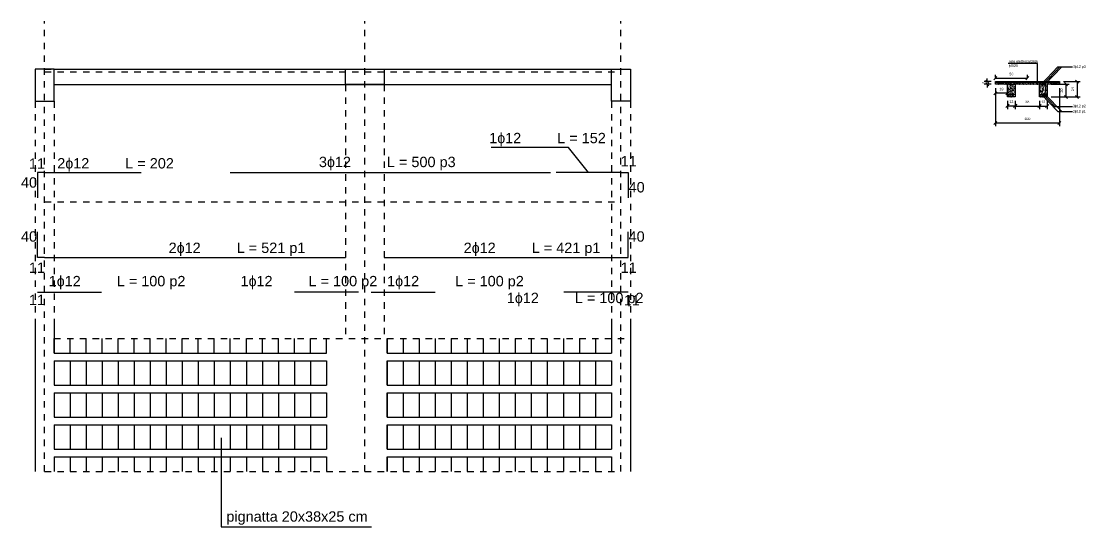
# Model space of a CAD drawing. Header units: millimetres. Extents: x 2008.4 to 2094, y 2341.6 to 2370.3.
# Drawn here: x 2008.39 to 2025.01, y 2341.64 to 2349.54 of the extents above; entities that cross this region are included whole.
import ezdxf

# ---------------------------------------------------------------- set-up
doc = ezdxf.new("R2010")
doc.units = ezdxf.units.MM
doc.header["$LTSCALE"] = 0.025
doc.linetypes.add('ACAD_ISO02W100', pattern=[15, 12, -3])
doc.linetypes.add('ACAD_ISO04W100', pattern=[30, 24, -3, 0, -3])
for name, color, linetype in [('armatura flessione', 1, 'Continuous'), ('cls', 3, 'Continuous'), ('pignatta', 8, 'Continuous'), ('proiezioni', 4, 'Continuous'), ('quote', 2, 'Continuous'), ('retini', 9, 'Continuous'), ('testi', 2, 'Continuous'), ('testi staffe', 2, 'Continuous')]:
    doc.layers.add(name, color=color, linetype=linetype)
doc.layers.get('0').off()
doc.styles.get("Standard").update_dxf_attribs({"font": 'arial.ttf'})
doc.dimstyles.new('Quote particolari', dxfattribs={"dimtxt": 0.04, "dimasz": 0.05, "dimexe": 0.05, "dimexo": 0.0625, "dimgap": 0.045, "dimtad": 1, "dimdec": 0, "dimlfac": 100, "dimzin": 0, "dimdsep": 46, "dimtxsty": 'Standard', "dimblk": 'OBLIQUE', "dimcen": 0, "dimclrd": 256, "dimclrt": 256, "dimadec": 0, "dimazin": 0, "dimtfac": 1, "dimtdec": 0, "dimtofl": 0, "dimtmove": 0, "dimatfit": 3, "dimldrblk": 'OBLIQUE', "dimfxl": 1, "dimtolj": 1, "dimtzin": 0, "dimlwd": 25, "dimarcsym": 0})

# ---------------------------------------------------------------- blocks, each defined once
blk = doc.blocks.new('_Oblique')
at = {"color": 0, "linetype": 'ByBlock', "lineweight": -2}
blk.add_line((-0.5, -0.5), (0.5, 0.5), dxfattribs=at)
blk = doc.blocks.new('*D61')
at = {"layer": 'Defpoints', "color": 0, "transparency": 16777216}
for p in [(2023.793, 2348.354), (2023.913, 2348.354), (2023.913, 2348.216)]:
    blk.add_point(p, dxfattribs=at)
at = {"layer": 'quote', "color": 0, "lineweight": -2, "transparency": 16777216}
for p, q in [((2023.793, 2348.292), (2023.793, 2348.166)), ((2023.913, 2348.292), (2023.913, 2348.166))]:
    blk.add_line(p, q, dxfattribs=at)
at = {"layer": 'quote', "lineweight": 25, "transparency": 16777216}
blk.add_line((2023.793, 2348.216), (2023.913, 2348.216), dxfattribs=at)
at = {"layer": 'quote', "lineweight": 25, "transparency": 16777216, "xscale": 0.05, "yscale": 0.05, "zscale": 0.05, "rotation": 180}
blk.add_blockref('_Oblique', (2023.793, 2348.216), dxfattribs=at)
at = {"layer": 'quote', "lineweight": 25, "transparency": 16777216, "xscale": 0.05, "yscale": 0.05, "zscale": 0.05}
blk.add_blockref('_Oblique', (2023.913, 2348.216), dxfattribs=at)
at = {"layer": 'quote', "transparency": 16777216, "insert": (2023.853, 2348.281), "char_height": 0.04, "attachment_point": 5}
blk.add_mtext('\\A1;12', dxfattribs=at)
blk = doc.blocks.new('*D62')
at = {"layer": 'Defpoints', "color": 0, "transparency": 16777216}
for p in [(2024.293, 2348.354), (2024.413, 2348.354), (2024.413, 2348.213)]:
    blk.add_point(p, dxfattribs=at)
at = {"layer": 'quote', "color": 0, "lineweight": -2, "transparency": 16777216}
for p, q in [((2024.293, 2348.292), (2024.293, 2348.163)), ((2024.413, 2348.292), (2024.413, 2348.163))]:
    blk.add_line(p, q, dxfattribs=at)
at = {"layer": 'quote', "lineweight": 25, "transparency": 16777216}
blk.add_line((2024.293, 2348.213), (2024.413, 2348.213), dxfattribs=at)
at = {"layer": 'quote', "lineweight": 25, "transparency": 16777216, "xscale": 0.05, "yscale": 0.05, "zscale": 0.05, "rotation": 180}
blk.add_blockref('_Oblique', (2024.293, 2348.213), dxfattribs=at)
at = {"layer": 'quote', "lineweight": 25, "transparency": 16777216, "xscale": 0.05, "yscale": 0.05, "zscale": 0.05}
blk.add_blockref('_Oblique', (2024.413, 2348.213), dxfattribs=at)
at = {"layer": 'quote', "transparency": 16777216, "insert": (2024.353, 2348.278), "char_height": 0.04, "attachment_point": 5}
blk.add_mtext('\\A1;12', dxfattribs=at)
blk = doc.blocks.new('*D63')
at = {"layer": 'Defpoints', "color": 0, "transparency": 16777216}
for p in [(2023.913, 2348.354), (2024.293, 2348.354), (2024.293, 2348.213)]:
    blk.add_point(p, dxfattribs=at)
at = {"layer": 'quote', "color": 0, "lineweight": -2, "transparency": 16777216}
for p, q in [((2023.913, 2348.292), (2023.913, 2348.163)), ((2024.293, 2348.292), (2024.293, 2348.163))]:
    blk.add_line(p, q, dxfattribs=at)
at = {"layer": 'quote', "lineweight": 25, "transparency": 16777216}
blk.add_line((2023.913, 2348.213), (2024.293, 2348.213), dxfattribs=at)
at = {"layer": 'quote', "lineweight": 25, "transparency": 16777216, "xscale": 0.05, "yscale": 0.05, "zscale": 0.05, "rotation": 180}
blk.add_blockref('_Oblique', (2023.913, 2348.213), dxfattribs=at)
at = {"layer": 'quote', "lineweight": 25, "transparency": 16777216, "xscale": 0.05, "yscale": 0.05, "zscale": 0.05}
blk.add_blockref('_Oblique', (2024.293, 2348.213), dxfattribs=at)
at = {"layer": 'quote', "transparency": 16777216, "insert": (2024.103, 2348.278), "char_height": 0.04, "attachment_point": 5}
blk.add_mtext('\\A1;38', dxfattribs=at)
blk = doc.blocks.new('*D64')
at = {"layer": 'Defpoints', "color": 0, "transparency": 16777216}
for p in [(2023.603, 2348.594), (2024.103, 2348.648), (2024.103, 2348.594)]:
    blk.add_point(p, dxfattribs=at)
at = {"layer": 'quote', "color": 0, "lineweight": -2, "transparency": 16777216}
for p, q in [((2023.603, 2348.657), (2023.603, 2348.698)), ((2024.103, 2348.657), (2024.103, 2348.698))]:
    blk.add_line(p, q, dxfattribs=at)
at = {"layer": 'quote', "lineweight": 25, "transparency": 16777216}
blk.add_line((2023.603, 2348.648), (2024.103, 2348.648), dxfattribs=at)
at = {"layer": 'quote', "lineweight": 25, "transparency": 16777216, "xscale": 0.05, "yscale": 0.05, "zscale": 0.05, "rotation": 180}
blk.add_blockref('_Oblique', (2023.603, 2348.648), dxfattribs=at)
at = {"layer": 'quote', "lineweight": 25, "transparency": 16777216, "xscale": 0.05, "yscale": 0.05, "zscale": 0.05}
blk.add_blockref('_Oblique', (2024.103, 2348.648), dxfattribs=at)
at = {"layer": 'quote', "transparency": 16777216, "insert": (2023.853, 2348.713), "char_height": 0.04, "attachment_point": 5}
blk.add_mtext('\\A1;50', dxfattribs=at)
blk = doc.blocks.new('*D65')
at = {"layer": 'Defpoints', "color": 0, "transparency": 16777216}
for p in [(2023.603, 2348.554), (2023.603, 2348.412), (2023.793, 2348.554)]:
    blk.add_point(p, dxfattribs=at)
at = {"layer": 'quote', "color": 0, "lineweight": -2, "transparency": 16777216}
for p, q in [((2023.603, 2348.492), (2023.603, 2348.362)), ((2023.793, 2348.492), (2023.793, 2348.362))]:
    blk.add_line(p, q, dxfattribs=at)
at = {"layer": 'quote', "lineweight": 25, "transparency": 16777216}
blk.add_line((2023.793, 2348.412), (2023.603, 2348.412), dxfattribs=at)
at = {"layer": 'quote', "lineweight": 25, "transparency": 16777216, "xscale": 0.05, "yscale": 0.05, "zscale": 0.05, "rotation": 180}
blk.add_blockref('_Oblique', (2023.603, 2348.412), dxfattribs=at)
at = {"layer": 'quote', "lineweight": 25, "transparency": 16777216, "xscale": 0.05, "yscale": 0.05, "zscale": 0.05}
blk.add_blockref('_Oblique', (2023.793, 2348.412), dxfattribs=at)
at = {"layer": 'quote', "transparency": 16777216, "insert": (2023.698, 2348.478), "char_height": 0.04, "attachment_point": 5}
blk.add_mtext('\\A1;19', dxfattribs=at)
blk = doc.blocks.new('*D66')
at = {"layer": 'Defpoints', "color": 0, "transparency": 16777216}
for p in [(2023.603, 2348.594), (2023.477, 2348.554), (2023.603, 2348.554)]:
    blk.add_point(p, dxfattribs=at)
at = {"layer": 'quote', "color": 0, "lineweight": -2, "transparency": 16777216}
for p, q in [((2023.54, 2348.594), (2023.427, 2348.594)), ((2023.54, 2348.554), (2023.427, 2348.554))]:
    blk.add_line(p, q, dxfattribs=at)
at = {"layer": 'quote', "lineweight": 25, "transparency": 16777216}
for p, q in [((2023.477, 2348.594), (2023.477, 2348.644)), ((2023.477, 2348.554), (2023.477, 2348.504))]:
    blk.add_line(p, q, dxfattribs=at)
at = {"layer": 'quote', "lineweight": 25, "transparency": 16777216, "xscale": 0.05, "yscale": 0.05, "zscale": 0.05}
for p, rotation in [((2023.477, 2348.594), 270), ((2023.477, 2348.554), 90)]:
    blk.add_blockref('_Oblique', p, dxfattribs=dict(at, rotation=rotation))
at = {"layer": 'quote', "transparency": 16777216, "insert": (2023.412, 2348.574), "char_height": 0.04, "attachment_point": 5, "rotation": 90}
blk.add_mtext('\\A1;4', dxfattribs=at)
blk = doc.blocks.new('*D67')
at = {"layer": 'Defpoints', "color": 0, "transparency": 16777216}
for p in [(2024.603, 2348.594), (2024.603, 2348.354), (2024.878, 2348.354)]:
    blk.add_point(p, dxfattribs=at)
at = {"layer": 'quote', "color": 0, "lineweight": -2, "transparency": 16777216}
for p, q in [((2024.665, 2348.594), (2024.928, 2348.594)), ((2024.665, 2348.354), (2024.928, 2348.354))]:
    blk.add_line(p, q, dxfattribs=at)
at = {"layer": 'quote', "lineweight": 25, "transparency": 16777216}
blk.add_line((2024.878, 2348.594), (2024.878, 2348.354), dxfattribs=at)
at = {"layer": 'quote', "lineweight": 25, "transparency": 16777216, "xscale": 0.05, "yscale": 0.05, "zscale": 0.05}
for p, rotation in [((2024.878, 2348.594), 90), ((2024.878, 2348.354), 270)]:
    blk.add_blockref('_Oblique', p, dxfattribs=dict(at, rotation=rotation))
at = {"layer": 'quote', "transparency": 16777216, "insert": (2024.812, 2348.474), "char_height": 0.04, "attachment_point": 5, "rotation": 90}
blk.add_mtext('\\A1;24', dxfattribs=at)
blk = doc.blocks.new('*D68')
at = {"layer": 'Defpoints', "color": 0, "transparency": 16777216}
for p in [(2024.413, 2348.554), (2024.413, 2348.354), (2024.706, 2348.354)]:
    blk.add_point(p, dxfattribs=at)
at = {"layer": 'quote', "color": 0, "lineweight": -2, "transparency": 16777216}
for p, q in [((2024.475, 2348.554), (2024.756, 2348.554)), ((2024.475, 2348.354), (2024.756, 2348.354))]:
    blk.add_line(p, q, dxfattribs=at)
at = {"layer": 'quote', "lineweight": 25, "transparency": 16777216}
blk.add_line((2024.706, 2348.554), (2024.706, 2348.354), dxfattribs=at)
at = {"layer": 'quote', "lineweight": 25, "transparency": 16777216, "xscale": 0.05, "yscale": 0.05, "zscale": 0.05}
for p, rotation in [((2024.706, 2348.554), 90), ((2024.706, 2348.354), 270)]:
    blk.add_blockref('_Oblique', p, dxfattribs=dict(at, rotation=rotation))
at = {"layer": 'quote', "transparency": 16777216, "insert": (2024.64, 2348.454), "char_height": 0.04, "attachment_point": 5, "rotation": 90}
blk.add_mtext('\\A1;20', dxfattribs=at)
blk = doc.blocks.new('*D69')
at = {"layer": 'Defpoints', "color": 0, "transparency": 16777216}
for p in [(2023.603, 2348.554), (2024.603, 2348.554), (2024.603, 2347.948)]:
    blk.add_point(p, dxfattribs=at)
at = {"layer": 'testi', "color": 0, "lineweight": -2, "transparency": 16777216}
for p, q in [((2023.603, 2348.492), (2023.603, 2347.898)), ((2024.603, 2348.492), (2024.603, 2347.898))]:
    blk.add_line(p, q, dxfattribs=at)
at = {"layer": 'testi', "lineweight": 25, "transparency": 16777216}
blk.add_line((2023.603, 2347.948), (2024.603, 2347.948), dxfattribs=at)
at = {"layer": 'testi', "lineweight": 25, "transparency": 16777216, "xscale": 0.05, "yscale": 0.05, "zscale": 0.05, "rotation": 180}
blk.add_blockref('_Oblique', (2023.603, 2347.948), dxfattribs=at)
at = {"layer": 'testi', "lineweight": 25, "transparency": 16777216, "xscale": 0.05, "yscale": 0.05, "zscale": 0.05}
blk.add_blockref('_Oblique', (2024.603, 2347.948), dxfattribs=at)
at = {"layer": 'testi', "transparency": 16777216, "insert": (2024.103, 2348.013), "char_height": 0.04, "attachment_point": 5}
blk.add_mtext('\\A1;100', dxfattribs=at)

msp = doc.modelspace()

# ---------------------------------------------------------------- hatches: boundary and pattern name
at = {"layer": 'retini'}
h = msp.add_hatch(dxfattribs=at)
h.set_pattern_fill('AR-CONC', color=256, scale=0.0003)
h.paths.add_polyline_path([(2023.793, 2348.354), (2023.913, 2348.354), (2023.913, 2348.554), (2024.293, 2348.554), (2024.293, 2348.354), (2024.413, 2348.354), (2024.413, 2348.554), (2024.603, 2348.554), (2024.603, 2348.594), (2023.603, 2348.594), (2023.603, 2348.554), (2023.793, 2348.554)])
h.paths.add_polyline_path([(2023.877, 2348.394, -1), (2023.889, 2348.394, -1)], flags=16)
h = msp.add_hatch(color=1, dxfattribs=at)
h.dxf.hatch_style = 1
h.paths.add_polyline_path([(2023.658, 2348.584), (2023.666, 2348.584, 1)])
h.paths.add_polyline_path([(2023.666, 2348.584), (2023.658, 2348.584, 1)])
h.paths.add_polyline_path([(2023.858, 2348.584), (2023.866, 2348.584, 1)])
h.paths.add_polyline_path([(2023.866, 2348.584), (2023.858, 2348.584, 1)])
h.paths.add_polyline_path([(2024.066, 2348.584), (2024.058, 2348.584, 1)])
h.paths.add_polyline_path([(2024.058, 2348.584), (2024.066, 2348.584, 1)])
h.paths.add_polyline_path([(2024.266, 2348.584), (2024.258, 2348.584, 1)])
h.paths.add_polyline_path([(2024.258, 2348.584), (2024.266, 2348.584, 1)])
h.paths.add_polyline_path([(2024.466, 2348.584), (2024.458, 2348.584, 1)])
h.paths.add_polyline_path([(2024.458, 2348.584), (2024.466, 2348.584, 1)])
h = msp.add_hatch(color=1, dxfattribs=at)
h.dxf.hatch_style = 1
h.paths.add_polyline_path([(2023.829, 2348.554, 1), (2023.817, 2348.554, 1)])
h.paths.add_polyline_path([(2023.847, 2348.554, 1), (2023.859, 2348.554, 1)])
h.paths.add_polyline_path([(2023.877, 2348.554, 1), (2023.889, 2348.554, 1)])
h.paths.add_polyline_path([(2023.817, 2348.394, 1), (2023.829, 2348.394, 1)])
h.paths.add_polyline_path([(2023.847, 2348.394, 1), (2023.859, 2348.394, 1)])
h.paths.add_polyline_path([(2023.877, 2348.394, 1), (2023.889, 2348.394, 1)])
h.paths.add_polyline_path([(2024.317, 2348.554, 1), (2024.329, 2348.554, 1)])
h.paths.add_polyline_path([(2024.359, 2348.554, 1), (2024.347, 2348.554, 1)])
h.paths.add_polyline_path([(2024.377, 2348.554, 1), (2024.389, 2348.554, 1)])
h.paths.add_polyline_path([(2024.329, 2348.394, 1), (2024.317, 2348.394, 1)])
h.paths.add_polyline_path([(2024.359, 2348.394, 1), (2024.347, 2348.394, 1)])
h.paths.add_polyline_path([(2024.389, 2348.394, 1), (2024.377, 2348.394, 1)])

# ---------------------------------------------------------------- linework, layer by layer
at = {"layer": 'armatura flessione'}
for p, q in [((2023.603, 2348.584), (2024.603, 2348.584)), ((2011.657, 2347.177), (2016.657, 2347.177))]:
    msp.add_line(p, q, dxfattribs=at)
for points in [[(2008.757, 2347.177), (2008.647, 2347.177), (2008.647, 2346.777)], [(2008.757, 2347.177), (2009.757, 2347.177), (2010.267, 2347.177)], [(2017.757, 2347.177), (2016.747, 2347.177)], [(2017.757, 2347.177), (2017.867, 2347.177), (2017.867, 2346.777)], [(2008.757, 2345.849), (2008.647, 2345.849), (2008.647, 2346.249)], [(2014.057, 2345.849), (2017.757, 2345.849), (2017.867, 2345.849), (2017.867, 2346.249)], [(2008.757, 2345.849), (2013.457, 2345.849)], [(2008.647, 2345.307), (2009.647, 2345.307)], [(2013.657, 2345.307), (2012.657, 2345.307)], [(2013.857, 2345.307), (2014.857, 2345.307)], [(2017.867, 2345.307), (2016.867, 2345.307)]]:
    msp.add_lwpolyline(points, dxfattribs=at)
for centre, radius in [((2023.662, 2348.584), 0.004), ((2023.862, 2348.584), 0.004), ((2024.062, 2348.584), 0.004), ((2024.262, 2348.584), 0.004), ((2024.462, 2348.584), 0.004), ((2023.823, 2348.554), 0.006), ((2023.853, 2348.554), 0.006), ((2023.883, 2348.554), 0.006), ((2024.323, 2348.554), 0.006), ((2024.353, 2348.554), 0.006), ((2024.383, 2348.554), 0.006), ((2023.823, 2348.394), 0.006), ((2023.853, 2348.394), 0.006), ((2023.883, 2348.394), 0.006), ((2024.323, 2348.394), 0.006), ((2024.353, 2348.394), 0.006), ((2024.383, 2348.394), 0.006)]:
    msp.add_circle(centre, radius, dxfattribs=at)
at = {"layer": 'cls'}
for p, q in [((2008.607, 2344.865), (2008.607, 2342.502)), ((2008.907, 2344.865), (2008.907, 2344.352)), ((2017.607, 2344.865), (2017.607, 2344.584)), ((2017.907, 2344.865), (2017.907, 2342.502)), ((2008.907, 2344.352), (2008.907, 2344.581)), ((2013.157, 2344.352), (2013.157, 2344.581)), ((2014.107, 2344.352), (2014.107, 2344.584)), ((2017.607, 2344.584), (2017.607, 2344.352)), ((2008.907, 2344.352), (2013.157, 2344.352)), ((2014.107, 2344.352), (2017.607, 2344.352)), ((2008.907, 2344.232), (2013.157, 2344.232)), ((2008.907, 2344.232), (2008.907, 2343.852)), ((2014.107, 2344.232), (2017.607, 2344.232)), ((2017.607, 2344.232), (2017.607, 2343.852)), ((2008.907, 2343.852), (2013.157, 2343.852)), ((2014.107, 2343.852), (2017.607, 2343.852)), ((2008.907, 2343.732), (2008.907, 2343.352)), ((2008.907, 2343.732), (2013.157, 2343.732)), ((2014.107, 2343.732), (2017.607, 2343.732)), ((2017.607, 2343.732), (2017.607, 2343.352)), ((2008.907, 2343.352), (2013.157, 2343.352)), ((2014.107, 2343.352), (2017.607, 2343.352)), ((2008.907, 2343.232), (2013.157, 2343.232)), ((2008.907, 2343.232), (2008.907, 2342.852)), ((2014.107, 2343.232), (2017.607, 2343.232)), ((2017.607, 2343.232), (2017.607, 2342.852)), ((2008.907, 2342.852), (2013.157, 2342.852)), ((2014.107, 2342.852), (2017.607, 2342.852)), ((2008.907, 2342.732), (2013.157, 2342.732)), ((2008.907, 2342.732), (2008.907, 2342.502)), ((2013.157, 2342.732), (2013.157, 2342.502)), ((2014.107, 2342.732), (2017.607, 2342.732)), ((2014.107, 2342.732), (2014.107, 2342.502)), ((2014.107, 2342.732), (2014.107, 2342.502)), ((2017.607, 2342.732), (2017.607, 2342.502))]:
    msp.add_line(p, q, dxfattribs=at)
for points in [[(2008.907, 2348.787), (2008.607, 2348.787), (2008.607, 2348.287), (2008.907, 2348.287), (2008.907, 2348.787)], [(2008.907, 2348.787), (2017.607, 2348.787)], [(2013.457, 2348.547), (2013.457, 2348.787), (2014.057, 2348.787), (2014.057, 2348.547), (2013.457, 2348.547)], [(2017.607, 2348.787), (2017.907, 2348.787), (2017.907, 2348.287), (2017.607, 2348.287), (2017.607, 2348.787)], [(2008.907, 2348.547), (2017.607, 2348.547)], [(2013.157, 2344.232), (2013.157, 2343.852)], [(2014.107, 2343.852), (2014.107, 2344.232)], [(2014.107, 2343.852), (2014.107, 2344.232)], [(2013.157, 2343.732), (2013.157, 2343.352)], [(2014.107, 2343.352), (2014.107, 2343.732)], [(2013.157, 2343.232), (2013.157, 2342.852)], [(2014.107, 2342.852), (2014.107, 2343.232)], [(2014.107, 2342.852), (2014.107, 2343.232)], [(2014.107, 2342.502), (2014.107, 2342.732)]]:
    msp.add_lwpolyline(points, dxfattribs=at)
at = {"layer": 'cls', "color": 4, "linetype": 'ACAD_ISO02W100', "ltscale": 0.025}
msp.add_lwpolyline([(2008.757, 2348.787), (2017.757, 2348.787)], dxfattribs=at)
at = {"layer": 'cls'}
msp.add_lwpolyline([(2023.603, 2348.594), (2024.603, 2348.594), (2024.603, 2348.554), (2024.413, 2348.554), (2024.413, 2348.354), (2024.293, 2348.354), (2024.293, 2348.554), (2023.913, 2348.554), (2023.913, 2348.354), (2023.793, 2348.354), (2023.793, 2348.554), (2023.603, 2348.554)], close=True, dxfattribs=at)
at = {"layer": 'pignatta'}
for p, q in [((2008.907, 2344.352), (2008.907, 2344.581)), ((2009.157, 2344.352), (2009.157, 2344.581)), ((2009.407, 2344.352), (2009.407, 2344.581)), ((2009.657, 2344.352), (2009.657, 2344.581)), ((2009.907, 2344.352), (2009.907, 2344.581)), ((2010.157, 2344.352), (2010.157, 2344.581)), ((2010.407, 2344.352), (2010.407, 2344.581)), ((2010.657, 2344.352), (2010.657, 2344.581)), ((2010.907, 2344.352), (2010.907, 2344.581)), ((2011.157, 2344.352), (2011.157, 2344.581)), ((2011.407, 2344.352), (2011.407, 2344.581)), ((2011.657, 2344.352), (2011.657, 2344.581)), ((2011.907, 2344.352), (2011.907, 2344.581)), ((2012.157, 2344.352), (2012.157, 2344.581)), ((2012.407, 2344.352), (2012.407, 2344.581)), ((2012.657, 2344.352), (2012.657, 2344.581)), ((2012.907, 2344.352), (2012.907, 2344.581)), ((2014.107, 2344.581), (2014.107, 2344.352)), ((2014.357, 2344.581), (2014.357, 2344.352)), ((2014.607, 2344.581), (2014.607, 2344.352)), ((2014.857, 2344.581), (2014.857, 2344.352)), ((2015.107, 2344.581), (2015.107, 2344.352)), ((2015.357, 2344.581), (2015.357, 2344.352)), ((2015.607, 2344.581), (2015.607, 2344.352)), ((2015.857, 2344.581), (2015.857, 2344.352)), ((2016.107, 2344.581), (2016.107, 2344.352)), ((2016.357, 2344.581), (2016.357, 2344.352)), ((2016.607, 2344.581), (2016.607, 2344.352)), ((2016.857, 2344.581), (2016.857, 2344.352)), ((2017.107, 2344.581), (2017.107, 2344.352)), ((2017.357, 2344.581), (2017.357, 2344.352)), ((2008.907, 2344.232), (2008.907, 2343.852)), ((2009.157, 2344.232), (2009.157, 2343.852)), ((2009.407, 2344.232), (2009.407, 2343.852)), ((2009.657, 2344.232), (2009.657, 2343.852)), ((2009.907, 2344.232), (2009.907, 2343.852)), ((2010.157, 2344.232), (2010.157, 2343.852)), ((2010.407, 2344.232), (2010.407, 2343.852)), ((2010.657, 2344.232), (2010.657, 2343.852)), ((2010.907, 2344.232), (2010.907, 2343.852)), ((2011.157, 2344.232), (2011.157, 2343.852)), ((2011.407, 2344.232), (2011.407, 2343.852)), ((2011.657, 2344.232), (2011.657, 2343.852)), ((2011.907, 2344.232), (2011.907, 2343.852)), ((2012.157, 2344.232), (2012.157, 2343.852)), ((2012.407, 2344.232), (2012.407, 2343.852)), ((2012.657, 2344.232), (2012.657, 2343.852)), ((2012.907, 2344.232), (2012.907, 2343.852)), ((2013.157, 2344.232), (2013.157, 2343.852)), ((2014.107, 2344.232), (2014.107, 2343.852)), ((2014.357, 2344.232), (2014.357, 2343.852)), ((2014.607, 2344.232), (2014.607, 2343.852)), ((2014.857, 2344.232), (2014.857, 2343.852)), ((2015.107, 2344.232), (2015.107, 2343.852)), ((2015.357, 2344.232), (2015.357, 2343.852)), ((2015.607, 2344.232), (2015.607, 2343.852)), ((2015.857, 2344.232), (2015.857, 2343.852)), ((2016.107, 2344.232), (2016.107, 2343.852)), ((2016.357, 2344.232), (2016.357, 2343.852)), ((2016.607, 2344.232), (2016.607, 2343.852)), ((2016.857, 2344.232), (2016.857, 2343.852)), ((2017.107, 2344.232), (2017.107, 2343.852)), ((2017.357, 2344.232), (2017.357, 2343.852)), ((2008.907, 2343.732), (2008.907, 2343.352)), ((2009.157, 2343.732), (2009.157, 2343.352)), ((2009.407, 2343.732), (2009.407, 2343.352)), ((2009.657, 2343.732), (2009.657, 2343.352)), ((2009.907, 2343.732), (2009.907, 2343.352)), ((2010.157, 2343.732), (2010.157, 2343.352)), ((2010.407, 2343.732), (2010.407, 2343.352)), ((2010.657, 2343.732), (2010.657, 2343.352)), ((2010.907, 2343.732), (2010.907, 2343.352)), ((2011.157, 2343.732), (2011.157, 2343.352)), ((2011.407, 2343.732), (2011.407, 2343.352)), ((2011.657, 2343.732), (2011.657, 2343.352)), ((2011.907, 2343.732), (2011.907, 2343.352)), ((2012.157, 2343.732), (2012.157, 2343.352)), ((2012.407, 2343.732), (2012.407, 2343.352)), ((2012.657, 2343.732), (2012.657, 2343.352)), ((2012.907, 2343.732), (2012.907, 2343.352)), ((2014.107, 2343.732), (2014.107, 2343.352)), ((2014.357, 2343.732), (2014.357, 2343.352)), ((2014.607, 2343.732), (2014.607, 2343.352)), ((2014.857, 2343.732), (2014.857, 2343.352)), ((2015.107, 2343.732), (2015.107, 2343.352)), ((2015.357, 2343.732), (2015.357, 2343.352)), ((2015.607, 2343.732), (2015.607, 2343.352)), ((2015.857, 2343.732), (2015.857, 2343.352)), ((2016.107, 2343.732), (2016.107, 2343.352)), ((2016.357, 2343.732), (2016.357, 2343.352)), ((2016.607, 2343.732), (2016.607, 2343.352)), ((2016.857, 2343.732), (2016.857, 2343.352)), ((2017.107, 2343.732), (2017.107, 2343.352)), ((2017.357, 2343.732), (2017.357, 2343.352)), ((2017.607, 2343.732), (2017.607, 2343.352)), ((2008.907, 2343.232), (2008.907, 2342.852)), ((2009.157, 2343.232), (2009.157, 2342.852)), ((2009.407, 2343.232), (2009.407, 2342.852)), ((2009.657, 2343.232), (2009.657, 2342.852)), ((2009.907, 2343.232), (2009.907, 2342.852)), ((2010.157, 2343.232), (2010.157, 2342.852)), ((2010.407, 2343.232), (2010.407, 2342.852)), ((2010.657, 2343.232), (2010.657, 2342.852)), ((2010.907, 2343.232), (2010.907, 2342.852)), ((2011.157, 2343.232), (2011.157, 2342.852)), ((2011.407, 2343.232), (2011.407, 2342.852)), ((2011.657, 2343.232), (2011.657, 2342.852)), ((2011.907, 2343.232), (2011.907, 2342.852)), ((2012.157, 2343.232), (2012.157, 2342.852)), ((2012.407, 2343.232), (2012.407, 2342.852)), ((2012.657, 2343.232), (2012.657, 2342.852)), ((2012.907, 2343.232), (2012.907, 2342.852)), ((2014.107, 2343.232), (2014.107, 2342.852)), ((2014.357, 2343.232), (2014.357, 2342.852)), ((2014.607, 2343.232), (2014.607, 2342.852)), ((2014.857, 2343.232), (2014.857, 2342.852)), ((2015.107, 2343.232), (2015.107, 2342.852)), ((2015.357, 2343.232), (2015.357, 2342.852)), ((2015.607, 2343.232), (2015.607, 2342.852)), ((2015.857, 2343.232), (2015.857, 2342.852)), ((2016.107, 2343.232), (2016.107, 2342.852)), ((2016.357, 2343.232), (2016.357, 2342.852)), ((2016.607, 2343.232), (2016.607, 2342.852)), ((2016.857, 2343.232), (2016.857, 2342.852)), ((2017.107, 2343.232), (2017.107, 2342.852)), ((2017.357, 2343.232), (2017.357, 2342.852)), ((2008.907, 2342.732), (2008.907, 2342.502)), ((2009.157, 2342.732), (2009.157, 2342.502)), ((2009.407, 2342.732), (2009.407, 2342.502)), ((2009.657, 2342.732), (2009.657, 2342.502)), ((2009.907, 2342.732), (2009.907, 2342.502)), ((2010.157, 2342.732), (2010.157, 2342.502)), ((2010.407, 2342.732), (2010.407, 2342.502)), ((2010.657, 2342.732), (2010.657, 2342.502)), ((2010.907, 2342.732), (2010.907, 2342.502)), ((2011.157, 2342.732), (2011.157, 2342.502)), ((2011.407, 2342.732), (2011.407, 2342.502)), ((2011.657, 2342.732), (2011.657, 2342.502)), ((2011.907, 2342.732), (2011.907, 2342.502)), ((2012.157, 2342.732), (2012.157, 2342.502)), ((2012.407, 2342.732), (2012.407, 2342.502)), ((2012.657, 2342.732), (2012.657, 2342.502)), ((2012.907, 2342.732), (2012.907, 2342.502)), ((2014.107, 2342.732), (2014.107, 2342.502)), ((2014.107, 2342.732), (2014.107, 2342.502)), ((2014.357, 2342.732), (2014.357, 2342.502)), ((2014.607, 2342.732), (2014.607, 2342.502)), ((2014.857, 2342.732), (2014.857, 2342.502)), ((2015.107, 2342.732), (2015.107, 2342.502)), ((2015.357, 2342.732), (2015.357, 2342.502)), ((2015.607, 2342.732), (2015.607, 2342.502)), ((2015.857, 2342.732), (2015.857, 2342.502)), ((2016.107, 2342.732), (2016.107, 2342.502)), ((2016.357, 2342.732), (2016.357, 2342.502)), ((2016.607, 2342.732), (2016.607, 2342.502)), ((2016.857, 2342.732), (2016.857, 2342.502)), ((2017.107, 2342.732), (2017.107, 2342.502)), ((2017.357, 2342.732), (2017.357, 2342.502))]:
    msp.add_line(p, q, dxfattribs=at)
at = {"layer": 'proiezioni', "linetype": 'ACAD_ISO02W100', "ltscale": 0.025}
for p, q in [((2013.457, 2348.547), (2013.457, 2344.584)), ((2014.057, 2348.547), (2014.057, 2344.584)), ((2008.607, 2348.287), (2008.607, 2344.865)), ((2008.907, 2348.287), (2008.907, 2344.865)), ((2017.607, 2348.287), (2017.607, 2344.865)), ((2017.907, 2348.287), (2017.907, 2344.865)), ((2014.107, 2344.232), (2014.107, 2343.852)), ((2014.107, 2343.732), (2014.107, 2343.352)), ((2014.107, 2343.232), (2014.107, 2342.992)), ((2014.107, 2343.232), (2014.107, 2342.852)), ((2014.107, 2342.732), (2014.107, 2342.502))]:
    msp.add_line(p, q, dxfattribs=at)
at = {"layer": 'proiezioni', "linetype": 'ACAD_ISO04W100', "ltscale": 0.015}
for p, q in [((2008.757, 2346.717), (2017.757, 2346.717)), ((2008.907, 2344.584), (2017.907, 2344.584)), ((2008.757, 2342.502), (2017.757, 2342.502))]:
    msp.add_line(p, q, dxfattribs=at)
at = {"layer": 'proiezioni', "linetype": 'ACAD_ISO02W100', "ltscale": 0.025}
for points in [[(2008.757, 2342.502), (2008.757, 2349.537)], [(2013.757, 2342.502), (2013.757, 2349.537)], [(2017.757, 2342.502), (2017.757, 2349.537)], [(2008.757, 2348.747), (2017.757, 2348.747)]]:
    msp.add_lwpolyline(points, dxfattribs=at)
at = {"layer": 'testi'}
for p, q in [((2024.323, 2348.554), (2024.581, 2348.824)), ((2024.353, 2348.554), (2024.611, 2348.824)), ((2024.383, 2348.554), (2024.641, 2348.824)), ((2024.581, 2348.824), (2024.807, 2348.824)), ((2024.323, 2348.394), (2024.581, 2348.125)), ((2024.353, 2348.394), (2024.531, 2348.208)), ((2024.383, 2348.394), (2024.641, 2348.125)), ((2024.501, 2348.208), (2024.807, 2348.208)), ((2024.581, 2348.125), (2024.807, 2348.125)), ((2016.94, 2347.565), (2015.73, 2347.565)), ((2017.252, 2347.177), (2016.94, 2347.565)), ((2011.514, 2343.032), (2011.514, 2341.641)), ((2011.514, 2341.641), (2013.863, 2341.641))]:
    msp.add_line(p, q, dxfattribs=at)
at = {"layer": 'testi staffe'}
for p, q in [((2024.262, 2348.875), (2023.803, 2348.875)), ((2024.262, 2348.584), (2024.262, 2348.875))]:
    msp.add_line(p, q, dxfattribs=at)

# ---------------------------------------------------------------- texts
at = {"layer": 'testi'}
for s, width, gutter_width, insert, char_height, attachment_point in [('rete elettrosaldata\\Pɸ8/20', 0.49516, 0.5, (2023.816, 2348.931), 0.04, 1), ('3ɸ12 p3', 0.2158, 0.5, (2024.815, 2348.849), 0.04, 1), ('3ɸ12 p2', 0.2158, 0.5, (2024.815, 2348.233), 0.04, 1), ('2ɸ12 p1', 0.2158, 0.5, (2024.815, 2348.15), 0.04, 1), ('{\\H1.29167x;1ɸ12^I L = 152}', 1.95116, 0.625, (2015.699, 2347.794), 0.125, 1), ('{\\H1.29167x;2ɸ12^I L = 202}', 1.95116, 0.625, (2008.954, 2347.399), 0.125, 1), ('{\\H1.29167x;3ɸ12^I L = 500 p3}', 2.15942, 0.625, (2013.04, 2347.42), 0.125, 1), ('{\\H1.29167x;11}', 0.22458, 0.625, (2018.002, 2347.431), 0.125, 3), ('{\\H1.29167x;11}', 0.19966, 0.625, (2008.512, 2347.394), 0.125, 1), ('{\\H1.29167x;40}', 0.22694, 0.625, (2008.388, 2347.1), 0.125, 1), ('{\\H1.29167x;40}', 0.26943, 0.625, (2018.127, 2347.025), 0.125, 3), ('{\\H1.29167x;40}', 0.22694, 0.625, (2008.388, 2346.256), 0.125, 1), ('{\\H1.29167x;40}', 0.26943, 0.625, (2018.127, 2346.256), 0.125, 3), ('{\\H1.29167x;2ɸ12^I L = 521 p1}', 2.16227, 0.625, (2010.694, 2346.079), 0.125, 1), ('{\\H1.29167x;2ɸ12^I L = 421 p1}', 2.15942, 0.625, (2015.301, 2346.079), 0.125, 1), ('{\\H1.29167x;11}', 0.19966, 0.625, (2008.512, 2345.768), 0.125, 1), ('{\\H1.29167x;11}', 0.22458, 0.625, (2018.002, 2345.768), 0.125, 3), ('{\\H1.29167x;1ɸ12^I L = 100 p2}', 2.16628, 0.625, (2008.821, 2345.559), 0.125, 1), ('{\\H1.29167x;1ɸ12^I L = 100 p2}', 2.23014, 0.625, (2011.816, 2345.559), 0.125, 1), ('{\\H1.29167x;1ɸ12^I L = 100 p2}', 2.29076, 0.625, (2014.105, 2345.559), 0.125, 1), ('{\\H1.29167x;11}', 0.19966, 0.625, (2008.512, 2345.265), 0.125, 1), ('{\\H1.29167x;1ɸ12^I L = 100 p2}', 2.19662, 0.625, (2015.974, 2345.296), 0.125, 1), ('{\\H1.29167x;11}', 0.19966, 0.625, (2017.801, 2345.259), 0.125, 1), ('{\\H1.29167x;pignatta 20x38x25 cm}', 2.23537, 0.625, (2011.595, 2341.882), 0.125, 1)]:
    msp.add_mtext_dynamic_manual_height_columns(s, width=width, gutter_width=gutter_width, heights=[0], dxfattribs=dict(at, insert=insert, char_height=char_height, attachment_point=attachment_point))

# ---------------------------------------------------------------- dimensions: what is measured, and where the dimension line sits
at = {"layer": 'quote'}
for base, p1, p2, picture, middle in [((2024.103, 2348.648), (2023.603, 2348.594), (2024.103, 2348.594), '*D64', (2023.853, 2348.713)), ((2023.603, 2348.412), (2023.793, 2348.554), (2023.603, 2348.554), '*D65', (2023.698, 2348.478)), ((2024.293, 2348.213), (2023.913, 2348.354), (2024.293, 2348.354), '*D63', (2024.103, 2348.278))]:
    dim = msp.add_linear_dim(base=base, p1=p1, p2=p2, dimstyle='Quote particolari', dxfattribs=at)
    dim.commit()
    dim.dimension.update_dxf_attribs({"geometry": picture, "text_midpoint": middle})
for base, p1, p2, picture, middle in [((2023.477, 2348.554), (2023.603, 2348.594), (2023.603, 2348.554), '*D66', (2023.477, 2348.574)), ((2024.706, 2348.354), (2024.413, 2348.554), (2024.413, 2348.354), '*D68', (2024.706, 2348.454)), ((2024.878, 2348.354), (2024.603, 2348.594), (2024.603, 2348.354), '*D67', (2024.878, 2348.474))]:
    dim = msp.add_linear_dim(base=base, p1=p1, p2=p2, angle=90, dimstyle='Quote particolari', dxfattribs=at)
    dim.commit()
    dim.dimension.update_dxf_attribs({"geometry": picture, "text_midpoint": middle, "dimtype": 160})
for base, p1, p2, picture, middle in [((2023.913, 2348.216), (2023.793, 2348.354), (2023.913, 2348.354), '*D61', (2023.853, 2348.216)), ((2024.413, 2348.213), (2024.293, 2348.354), (2024.413, 2348.354), '*D62', (2024.353, 2348.213))]:
    dim = msp.add_linear_dim(base=base, p1=p1, p2=p2, dimstyle='Quote particolari', dxfattribs=at)
    dim.commit()
    dim.dimension.update_dxf_attribs({"geometry": picture, "text_midpoint": middle, "dimtype": 160})
at = {"layer": 'testi'}
dim = msp.add_linear_dim(base=(2024.603, 2347.948), p1=(2023.603, 2348.554), p2=(2024.603, 2348.554), dimstyle='Quote particolari', dxfattribs=at)
dim.commit()
dim.dimension.update_dxf_attribs({"geometry": '*D69', "text_midpoint": (2024.103, 2348.013)})

doc.saveas('drawing.dxf')
